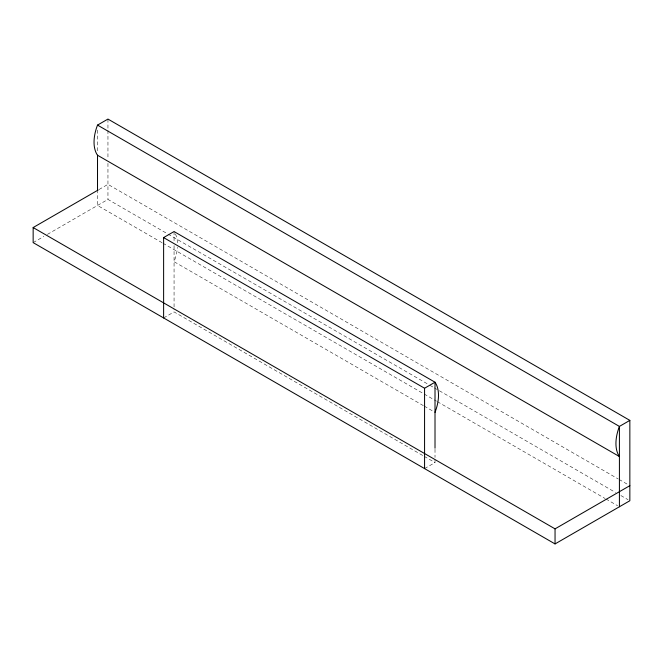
<?xml version="1.0" encoding="UTF-8"?>
<svg xmlns="http://www.w3.org/2000/svg" width="663" height="663" viewBox="0 0 663 663"><rect width="100%" height="100%" fill="white"/><g stroke="black" fill="none" stroke-linecap="round" stroke-linejoin="round"><path stroke-width="0.5" stroke-dasharray="3.31 2.49" d="M99.052 189.502L107.953 184.355L618.189 478.943M33.15 242.617L43.833 236.442M47.396 234.387L107.953 199.422L167.142 233.591M163.62 317.942L174.062 311.917L423.35 455.846M424.569 468.6L435.011 462.575L435.011 458.473M619.093 479.457L628.06 484.636M168.037 234.114L428.986 384.772M429.881 385.286L433.469 387.358M434.364 387.872L615.504 492.452M620.883 495.559L628.06 499.703M162.079 242.724L97.519 205.447L97.519 192.129M162.982 243.246L436.478 401.148M437.373 401.67L605.062 498.485M605.957 498.999L617.618 505.728M423.35 405.623L174.062 261.694A37.053 21.398 -60 0 0 177.444 247.299M424.245 406.137L433.212 411.317M424.245 456.359L435.011 462.575M435.011 449.249L435.011 457.445M174.062 231.561L174.062 241.605M174.062 245.625L174.062 309.861M107.953 119.075L107.953 129.376M107.953 130.404L107.953 159.253M107.953 163.371L107.953 199.422M97.519 130.122L97.519 151.214M175.413 233.915A37.053 21.398 -60 0 1 177.527 243.752"/><path stroke-width="0.99" d="M97.519 191.101L97.519 155.233A37.053 21.398 -60 0 1 97.519 125.1L107.953 119.075L629.85 420.383L629.85 500.739L555.047 543.925L33.15 242.617L33.15 227.55L98.157 190.016M163.62 317.942L163.62 237.586L174.062 231.561L435.011 382.219L435.011 448.221M163.62 237.586L424.569 388.245L435.011 382.219A37.053 21.398 -60 0 1 435.011 412.353M629.85 420.383L619.416 426.417L97.519 125.1M33.15 227.55L555.047 528.859L629.85 485.672M97.519 155.233L619.416 456.542A37.053 21.398 -60 0 1 619.416 426.417L619.416 506.764M555.047 528.859L555.047 543.925M424.569 388.245L424.569 468.6"/></g></svg>
